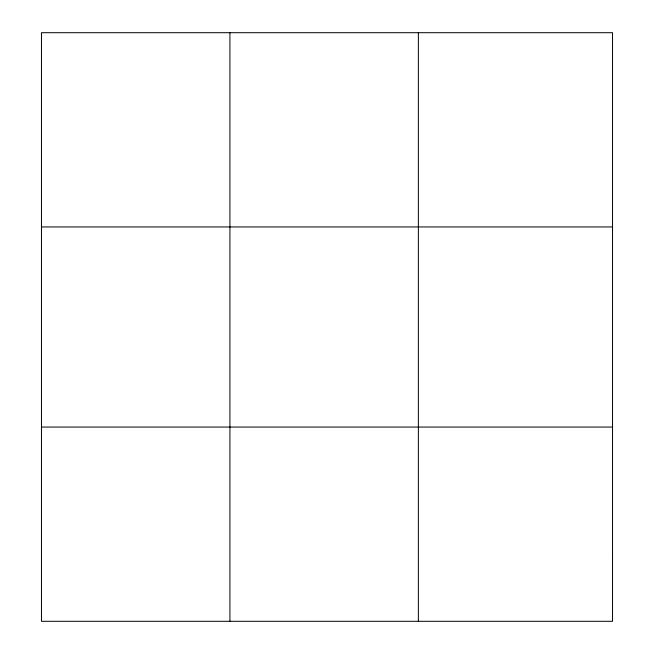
<?xml version="1.0" encoding="UTF-8"?>
<svg xmlns="http://www.w3.org/2000/svg" width="654" height="654" viewBox="0 0 654 654"><rect width="100%" height="100%" fill="white"/><g stroke="black" fill="none" stroke-linecap="round" stroke-linejoin="round"><path stroke-width="0.98" d="M229.922 621.3L229.922 32.7M418.372 621.3L418.372 32.7M41.472 226.938L612.528 226.938M41.472 427.062L612.528 427.062M612.528 556.554L612.528 621.3L41.472 621.3L41.472 32.7L612.528 32.7L612.528 556.554"/></g></svg>
